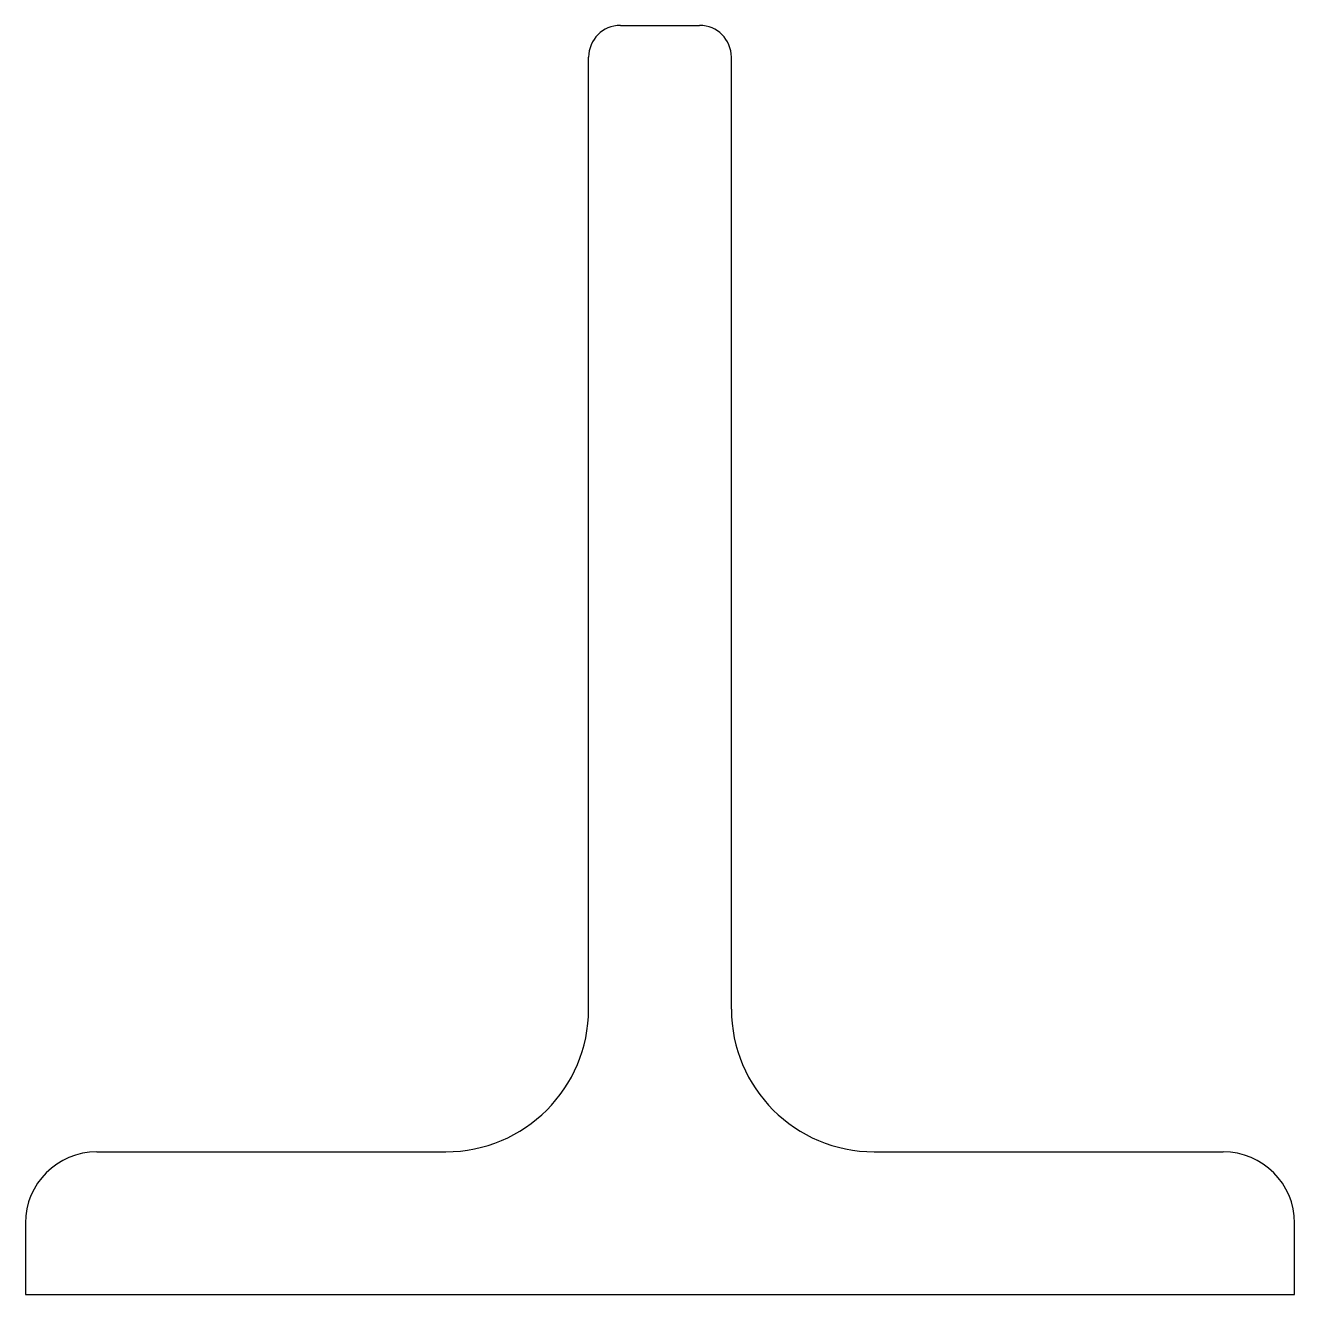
# Model space of a CAD drawing. Extents: x -40 to 40, y 0 to 80.
import ezdxf

# ---------------------------------------------------------------- set-up
doc = ezdxf.new("R2010")
doc.units = 0

msp = doc.modelspace()

# ---------------------------------------------------------------- linework, layer by layer
for p, q in [((-2.5, 80), (2.5, 80)), ((-4.5, 18), (-4.5, 78)), ((4.5, 18), (4.5, 78)), ((-35.5, 9), (-13.5, 9)), ((13.5, 9), (35.5, 9)), ((-40, 4.5), (-40, 0)), ((40, 0), (40, 4.5)), ((-40, 0), (40, 0))]:
    msp.add_line(p, q)
for centre, radius, start, end in [((-2.5, 78), 2, 90, 180), ((2.5, 78), 2, 0, 90), ((-13.5, 18), 9, 270, 0), ((13.5, 18), 9, 180, 270), ((-35.5, 4.5), 4.5, 90, 180), ((35.5, 4.5), 4.5, 0, 90)]:
    msp.add_arc(centre, radius, start, end)

doc.saveas('drawing.dxf')
